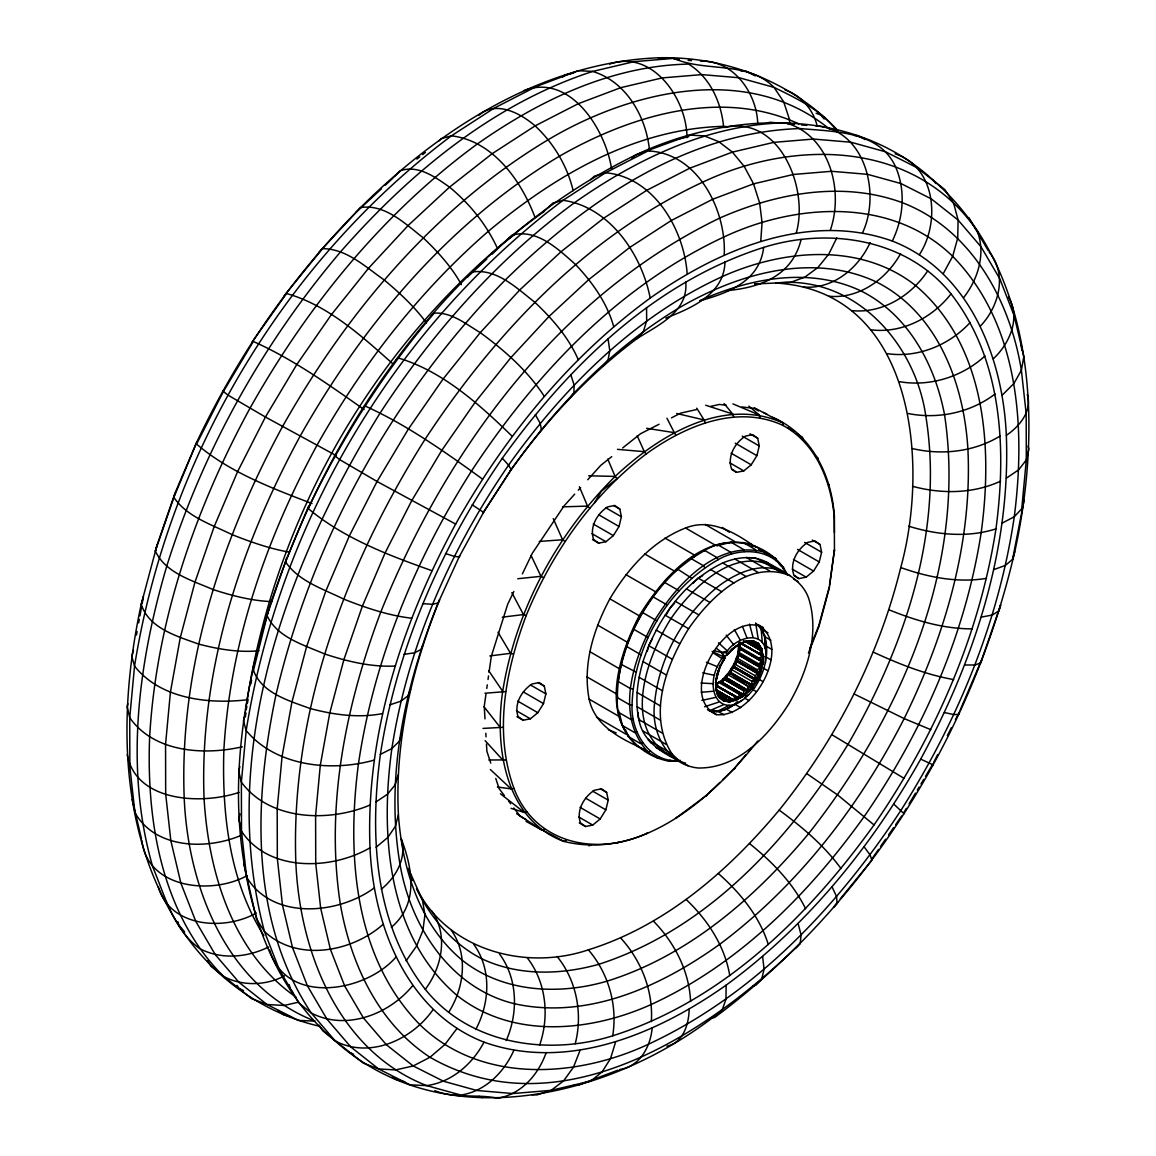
<?xml version="1.0" encoding="UTF-8"?>
<svg xmlns="http://www.w3.org/2000/svg" width="1156" height="1156" viewBox="0 0 1156 1156"><rect width="100%" height="100%" fill="white"/><g stroke="black" fill="none" stroke-linecap="round" stroke-linejoin="round"><path stroke-width="1.5" d="M648.386 740.187L671.896 753.77L679.237 760.908C661.261 752.585 642.519 740.707 638.892 719.596C634.745 700.29 637.52 680.306 643.011 661.55C656.464 620.815 683.167 581.887 722.717 562.986C736.43 557.235 752.614 554.967 766.312 562.004C782.915 571.498 803.463 579.951 809.214 600.166C819.387 635.28 806.787 672.503 789.302 703.094C769.376 734.768 738.568 768.61 698.137 768.003C666.521 764.766 650.611 731.459 654.657 702.631C658.963 658.486 682.112 616.842 715.853 588.317C735.086 572.769 765.301 558.637 788.002 575.168M671.896 753.77C647.172 714.668 666.318 664.454 688.615 628.734C710.059 597.479 748.611 559.099 789.823 575.572M834.386 532.526L834.314 515.244C831.424 474.827 811.237 433.948 772.569 417.258M715.824 681.751L715.839 686.129C715.145 672.951 715.969 697.068 719.22 697.256L723.685 700.912C750.143 704.828 772.8 665.48 758.452 643.646L753.409 640.944L747.152 640.872L739.797 643.704L731.416 649.542M740.187 643.242L738.771 654.31L736.632 657.836L757.122 669.656L760.735 667.836L762.743 664.238L763.336 655.828L758.914 653.241L761.385 650.915L761.862 648.762L758.452 643.646L753.409 640.944L744.84 642.245L748.712 641.002M748.178 690.493L747.845 686.231L729.552 673.11L727.355 674.41C725.477 677.777 722.702 682.141 718.685 682.358L715.723 685.508L738.135 698.397L743.279 696.302L748.004 690.84L725.939 677.445C734.031 667.778 740.461 656.073 739.941 643.141L763.336 655.828L761.342 650.279L755.417 646.854M726.141 985.129C657.576 1033.609 567.885 1072.017 484.032 1042.148C406.724 1012.035 373.316 925.233 370.007 847.825C365.513 734.32 402.115 622.954 455.637 524.087C504.623 436.896 569.099 357.305 650.192 298.075C718.772 249.595 808.449 211.201 892.316 241.055C969.609 271.169 1003.018 357.984 1006.327 435.393C1010.821 548.883 974.219 660.264 920.696 759.116C871.711 846.308 807.249 925.898 726.141 985.129L725.968 999.218L722.095 1010.214C617.665 1095.252 445.913 1140.77 335.226 1040.949C286.269 1000.258 257.918 938.831 246.575 877.057C228.874 789.996 242.24 699.77 266.978 615.44L268.683 609.588C329.633 421.232 454.958 243.656 635.771 154.918C729.335 110.947 852.131 105.846 932.415 179.498C1036.657 269.651 1042.38 426.448 1014.751 551.759C972.225 735.043 866.292 904.743 714.813 1017.367L711.402 1018.292M739.941 643.141L738.771 646.45L739.854 648.516L738.164 651.998L758.654 663.833L761.948 661.709L762.411 655.553L761.385 650.915L746.574 642.115M724.841 698.34L729.292 700.912L736.256 700.42L738.67 698.108L743.279 696.302L743.51 694.828L749.969 690.016L752.426 685.306L751.602 681.115L731.112 669.281L730.086 672.994L724.769 679.034M715.578 689.511L730.216 697.964L729.133 701.143L723.685 700.912L719.22 697.256L716.518 691.346L715.94 681.13M680.407 760.417C649.773 764.174 630.612 732.095 632.072 704.77L629.731 704.784L617.391 697.66C617.347 654.961 636.71 614.096 664.353 582.277C665.986 576.179 713.57 543.017 690.089 559.244L704.726 550.473L717.067 557.597L718.165 559.677C740.042 546.875 774.26 547.973 786.051 573.679M632.072 704.77C633.719 646.406 667.272 588.664 718.165 559.677M757.122 669.656L759.015 673.702L755.749 682.112L748.004 688.196L749.969 690.016L751.978 685.913L729.797 672.908L752.426 685.306L750.663 688.326L754.492 687.892C766.616 670.422 773.48 640.381 756.718 623.965M716.662 693.557L722.514 696.923L721.503 698.788L719.22 697.256C712.082 684.453 717.645 668.905 725.072 657.331L721.908 652.562L716.402 648.314M757.758 740.982C712.66 797.828 642.274 860.758 563.81 841.409C504.666 819.329 494.479 746.212 502.701 691.317C515.721 609.992 556.787 534.231 615.108 476.431C658.371 435.913 722.529 396.176 782.757 422.85L783.219 425.524C816.208 443.615 830.918 481.228 834.3 516.992M645.915 833.996L647.577 833.057C597.219 856.567 535.026 844.285 513.943 788.334C493.482 731.979 505.75 670.061 526.182 615.556C551.874 552.9 591.944 495.433 646.016 454.077C684.525 426.188 736.748 403.82 783.219 425.524M760.735 241.301L762.079 222.573L759.637 202.979L753.553 183.847L744.276 166.507L732.398 152.115L718.757 141.668L704.264 135.873L689.915 135.122L635.771 154.918L632.057 158.17M717.934 670.552L715.81 683.687M612.694 1035.805C722.399 1000.966 808.319 916.549 874.023 824.936C934.958 736.386 979.407 635.468 995.952 528.87C1006.63 449.077 1002.512 359.877 951.041 293.899C906.81 238.656 828.404 227.038 763.639 247.413C653.935 282.252 568.03 366.669 502.311 458.267C441.375 546.831 396.927 647.75 380.382 754.348C369.703 834.141 373.822 923.341 425.292 989.319C469.538 1044.562 547.93 1056.179 612.694 1035.805C617.694 1005.344 608.518 973.179 588.375 949.827C525.633 971.141 447.964 950.348 416.724 888.646M245.274 715.492L245.592 712.009M245.925 708.541C273.813 512.874 382.896 327.047 543.941 211.62M245.404 716.922L245.722 713.425M716.156 679.063L717.154 674.627M699.828 300.647C749.897 278.134 809.648 266.588 861.22 291.052C908.399 314.663 934.987 364.689 944.568 414.831C967.153 565.905 900.538 716.879 808.651 833.592C754.955 897.909 688.456 955.737 607.218 981.112C558.969 995.287 503.135 992.571 462.458 960.405C419.541 924.973 402.187 868.532 398.415 814.763C394.687 741.025 412.201 667.865 439.569 599.82L438.11 602.999C405.12 685.465 384.847 776.225 400.12 864.963C410.814 926.78 450.652 988.452 514.709 1003.798C588.086 1019.939 661.319 986.198 719.783 944.25C798.435 885.366 859.674 805.703 904.165 718.599C945.044 635.179 972.456 542.829 967.904 449.164C964.032 384.124 937.993 312.958 876.465 281.992C812.047 251.921 737.687 273.77 679.396 307.698C612.001 348.259 556.484 405.857 511.125 469.654L483.266 512.628L511.125 469.654L508.582 465.131L502.311 458.267M588.375 949.827C665.336 925.797 728.323 871.017 779.173 810.11C836.308 739.103 878.965 656.189 900.741 567.553C929.568 463.397 914.483 290.893 775.633 283.018C854.111 274.651 915.191 342.624 925.768 415.784C944.351 530.272 904.845 646.031 848.056 744.262C789.606 839.372 707.978 928.933 599.039 964.234C560.747 974.985 518.625 976.112 482.009 958.873C452.675 943.874 430.624 917.994 416.478 888.603M763.148 627.448C725.39 608.851 676.173 695.392 716.474 714.625C752.614 718.483 793.305 647.938 758.741 624.905M685.754 281.717C688.615 311.874 658.183 325.096 637.086 338.564C587.638 375.512 545.488 421.333 509.81 471.547M795.444 948.426L800.198 943.455L801.108 935.002L798.117 923.615M739.016 642.563L737.658 654.599L734.118 663.746L754.738 675.509L760.142 673.254L760.735 667.836L738.684 654.657L761.125 667.402L760.142 673.254L756.096 679.497L755.749 682.112L752.412 685.103L730.173 672.257L733.54 667.128L756.024 679.887L751.602 681.115L755.749 682.112L755.533 680.219L733.54 667.128L725.751 677.777L748.004 690.84L725.751 677.777L734.421 665.856M644.037 749.233C621.133 738.93 594.805 726.156 589.141 699.134C582.48 664.425 593.62 629.312 609.862 598.837C627.708 568.781 652.302 540.965 685.551 528.003C711.258 517.758 735.375 533.032 755.894 547.265M637.751 746.689C599.95 712.963 619.471 654.05 639.239 615.801C662.2 578.39 702.458 531.485 751.718 544.404M689.149 1009.116C688.962 1023.869 683.297 1042.799 666.925 1046.209M829.488 585.211L834.459 549.822L829.285 588.202L818.968 626.393L808.434 653.053M486.011 693.788L484.248 706.287L484.985 718.888M486.763 688.441L487.268 684.872M488.034 679.511L488.526 675.942M489.031 672.373L491.314 656.319L507.686 604.256L513.856 591.467M736.632 657.836L735.288 664.425L734.248 663.674M743.597 640.641L761.385 650.915L763.336 655.828L762.18 660.929L739.898 648.184L762.281 661.261L739.854 648.516L738.829 655.279L736.733 660.293L760.142 673.254L758.784 672.792L760.735 667.836L737.658 654.599M796.267 232.934C809.012 188.587 779.794 114.632 724.407 127.55M736.256 700.42L734.58 696.895L738.135 698.397L734.624 696.649L733.829 700.218L716.099 689.814L733.887 700.059L736.256 700.42L738.135 698.397L715.94 685.508L738.713 697.921L743.279 696.302L743.64 690.667L723.512 678.731L721.315 681.794L743.51 694.828L721.069 682.083L723.699 680.248L720.896 682.358M837.898 130.599C792.033 81.628 725 55.936 658.183 57.8C543.103 62.438 440.161 128.388 360.556 207.574L355.802 212.545C290.228 279.116 237.052 357.291 196.997 441.606L173.862 497.369L155.338 550.993C165.481 573.145 192.329 580.485 213.007 589.531C232.096 595.716 251.806 600.889 271.949 601.611M308.638 506.068L285.503 561.816L266.978 615.44C277.122 637.592 303.97 644.932 324.648 653.978C347.335 661.42 371.047 667.171 395.092 666.058M754.492 687.892C723.396 728.656 698.441 689.366 723.251 656.724L721.908 652.562L713.844 650.712M575.24 1043.738C582.913 1013.855 576.7 980.534 557.076 956.46M244.422 860.469L243.815 863.879L256.502 919.078L264.421 931.461L279.304 969.667L298.812 1002.888L311.267 1013.003L335.226 1040.949C369.819 1059.199 412.186 1039.678 433.067 1009.593M632.91 688.846L630.569 688.644L618.229 681.52C624.168 638.661 646.19 598.591 677.792 569.258L691.62 578.188M136.466 635.034L137.087 631.552M138.677 622.853L139.298 619.356M139.934 615.873L141.509 607.175M142.145 603.678L143.402 596.713L141.249 604.241C118.244 710.521 117.984 830.658 178.747 925.002C210.016 975.086 261.545 1012.902 319.302 1026.181M246.199 709.943L246.835 706.461M247.471 702.978L248.092 699.496M250.939 683.817L251.575 680.335M253.15 671.622L268.683 609.588M993.813 569.619L1005.46 565.385L1012.598 559.287L1024.202 499.594M737.225 658.674L738.771 654.31L761.096 667.041L738.756 654.036L739.724 648.877L761.948 661.709L762.743 664.238L761.125 667.402L738.771 654.31L738.164 651.998M239.986 813.867L238.873 819.113L241.503 831.207L246.575 877.057C272.527 920.508 338.144 914.671 374.428 887.779M724.985 261.574C724.537 291.789 695.999 305.964 671.665 315.776M652.143 1028.118C650.51 1046.686 639.716 1066.742 619.645 1069.502M715.94 685.508L738.453 698.369L716.214 685.349L738.67 698.108L739.175 694.178L718.685 682.358L716.691 685.522L715.521 684.843L722.529 679.569L728.916 672.315L734.118 663.746M830.355 230.087C844.039 190.509 829.618 134.891 785.358 122.811C708.7 124.357 637.231 158.733 575.515 201.997C497.528 258.857 432.879 332.263 380.237 412.837C286.428 564.374 217.053 752.672 264.421 931.461C297.265 962.254 351.597 952.284 383.084 924.395M127.839 703.701L127.102 706.778L129.732 717.703L129.862 766.746L134.934 812.596C155.077 848.764 206.086 850.079 240.419 835.658M239.856 766.616L238.743 771.225L241.373 782.164L241.503 831.207C268.553 872.303 331.194 870.251 370.007 847.825M543.508 703.571L545.878 693.86L544.317 686.173L539.231 682.56L532.006 683.991C521.616 690.768 513.755 704.177 518.09 716.619L523.162 720.231L530.402 718.801L537.843 712.703L543.508 703.571L523.393 691.967M619.024 526.486L621.393 516.775L619.833 509.088L614.761 505.475L607.536 506.906C597.132 513.683 589.285 527.093 593.62 539.534L598.692 543.147L605.917 541.716L613.359 535.618L619.024 526.486L598.924 514.882M605.845 809.836L608.215 800.125L606.654 792.438L601.582 788.826L594.357 790.256C583.968 797.033 576.107 810.443 580.442 822.884L585.514 826.497L592.739 825.066L600.181 818.968L605.845 809.836L585.745 798.232M756.891 455.681L759.261 445.97L757.7 438.269L752.628 434.656L745.403 436.101C735.014 442.864 727.153 456.288 731.488 468.729L736.56 472.342L743.785 470.897L751.227 464.799L756.891 455.681L735.245 443.182M819.243 561.946L821.613 552.236L820.052 544.534L814.98 540.921L807.755 542.366C797.351 549.129 789.505 562.553 793.84 574.994L798.912 578.607L806.137 577.162L813.578 571.064L819.243 561.946L797.597 549.447M539.563 1045.342C549.606 1016.384 546.326 982.369 527.252 957.804M740.404 646.377L739.826 647.952L762.05 660.784L763.336 655.828M647.244 651.42L648.906 645.077L652.316 638.979M196.997 441.606L174.989 493.207L157.057 545.141L141.249 604.241C148.719 628.416 177.302 636.277 198.572 644.065C218.209 649.181 238.642 652.721 258.958 650.77M398.415 814.763L395.323 826.468L387.708 837.536L376.061 847.261M133.431 650.293L131.798 656.406L134.544 666.116L129.732 717.703C154.023 752.527 204.222 755.547 242.355 746.776M245.477 713.223L243.439 720.867L246.185 730.578L241.373 782.164C269.68 820.731 328.882 822.537 369.891 805.082M174.989 493.207L173.862 497.369C187.041 516.949 211.692 524.535 231.98 534.607C250.621 541.947 269.666 548.71 289.448 552.178M286.63 557.654L285.503 561.816C298.681 581.41 323.333 588.982 343.621 599.068C365.542 607.738 388.113 615.469 411.623 618.214M981.762 660.018L981.01 662.793L975.057 664.975L964.711 665.003M255.043 661.174L252.889 668.703C260.36 692.863 288.942 700.724 310.213 708.527C333.679 714.755 358.447 718.281 382.52 713.584M1012.598 559.287L1014.751 551.759M155.338 550.993L157.057 545.141M615.613 1041.903L610.556 1058.506L602.146 1071.829L590.947 1080.976L551.109 1090.354L536.933 1094.934L531.948 1094.732M398.155 774.896L395.049 785.011L387.419 794.273L375.758 802.076M862.52 232.804C881.017 193.558 865.223 129.255 815.659 125.715M763.639 247.413C759.738 281.168 728.396 292.916 699.944 300.806M724.74 658.385L720.491 665.914L716.026 680.407L719.393 667.98L725.072 657.331L722.413 661.824L724.74 658.385L723.251 656.724L712.139 651.478M717.24 674.266L719.046 668.775M738.236 656.796L735.288 664.425L736.329 661.261L758.553 674.092L756.096 679.497L733.728 666.795L756.024 679.887M506.227 1040.573C518.35 1012.887 517.874 978.641 499.392 953.816M982.138 658.631L1000.663 605.007L998.943 610.859L992.325 615.006L981.242 617.145M735.288 664.425L736.545 660.957L759.015 673.702L736.69 660.611L759.03 673.312M892.316 241.055C903.573 217.848 906.001 190.09 895.279 166.218C878.705 130.715 833.664 131.697 800.241 128.547C685.075 132.116 584.777 202.286 505.129 280.128C393.416 394.268 312.525 538.841 276.053 694.481C253.843 799.808 249.19 919.699 311.267 1013.003C345.991 1031.109 389.095 1014.462 412.605 985.721M410.597 689.106L407.981 695.825L400.93 701.186L389.861 704.842M580.066 1050.284L573.448 1067.248L563.564 1080.918L551.109 1090.354L512.917 1093.547L476.893 1090.498L443.499 1081.25L413.198 1065.948L386.393 1044.764L363.461 1018.017L344.705 986.039L330.385 949.293L320.674 908.255L315.733 863.489L315.602 815.601L320.299 765.243L329.749 713.079L343.838 659.816L362.363 606.192L385.093 552.929L411.695 500.736L441.809 450.32L475.058 402.36L510.966 357.522L549.057 316.397L588.809 279.55L629.702 247.471L671.159 220.594L712.631 199.294L753.553 183.847L793.392 174.469L831.583 171.29L867.621 174.339L901.015 183.573L931.303 198.89L958.107 220.059L981.039 246.82L999.796 278.784L1014.115 315.53L1023.826 356.568L1021.384 370.252L1026.181 413.602L1026.297 459.987L1021.745 508.77L1014.26 516.775L1002.252 523.076M809.908 648.054L818.824 625.497L829.242 586.973L829.285 588.202M801.108 239.465C792.409 275.229 761.66 287.266 728.02 290.532M718.512 691.794L715.55 690.074L733.829 700.218L729.537 701.995L725.058 700.565L726.113 698.051L717.341 692.993M475.752 1029.519C489.682 1003.408 491.835 969.378 473.931 944.568M423.11 644.542L420.986 649.513L414.498 652.837L404.051 654.339M960.101 710.29L981.444 660.249M919.352 254.725C940.334 222.573 936.201 167.23 895.178 153.849M445.551 553.536L454.236 556.339L459.062 557.033L459.741 555.603L438.11 602.999L432.373 604.299L422.706 603.649M545.979 1053.13C538.234 1074.675 521.313 1094.298 497.817 1098.2C477.067 1093.966 454.525 1098.749 434.772 1090.643M761.862 648.762L758.827 649.369L759.608 646.71L755.157 644.152L761.862 648.762L761.168 650.192L757.628 648.95C764.448 643.632 748.929 646.117 748.163 641.349M522.368 573.896L532.41 553.132L564.056 505.909L574.72 494.132M836.785 237.876L828.78 254.132L817.942 267.469L804.923 277.093L790.531 282.367L754.593 283.957L760.041 283.74M724.653 655.611L726.43 655.481L734.797 647.042L744.854 641.638M933.615 762.512L937.646 754.608M947.328 735.635L951.359 727.716M955.391 719.812L959.422 711.908L959.003 714.394L953.888 714.61L944.438 712.544M448.644 1012.338C464.076 988.12 468.614 954.683 451.274 930.219M943.267 273.625L952.674 256.314L957.732 238.049L958.107 220.059L953.758 203.601L945.001 189.757L917.142 167.75L885.655 151.826L850.946 142.231L813.492 139.052L773.798 142.361L732.398 152.115L689.857 168.169L646.753 190.321L603.649 218.238L561.166 251.589L519.839 289.881L480.246 332.625L442.921 379.24L408.371 429.078L377.058 481.474L349.415 535.734L325.804 591.092L306.542 646.84L291.904 702.183L282.078 756.4L277.194 808.752L277.324 858.532L282.469 905.061L292.555 947.703L307.438 985.909L326.946 1019.13L350.774 1046.931L378.619 1068.953L410.12 1084.863L426.709 1085.614L460.912 1095.079C485.332 1091.264 504.088 1072.291 513.828 1050.399M459.062 557.033L483.54 512.354L472.226 504.825M666.68 614.111L670.047 608.07L674.569 603.316M748.149 640.742L752.542 643.271L753.481 641.638L758.452 643.646L759.246 646.161M594.502 502.903L601.337 491.271L617.131 478.541L615.108 476.431L607.781 459.12M870.121 242.644C858.417 268.149 832.884 289.679 803.492 286.991M903.602 812.986L906.333 808.405M909.078 803.825L915.465 793.132M917.3 790.068L919.121 787.019M920.942 783.956L923.687 779.375M925.508 776.326L932.82 764.102L933.239 764.94L920.696 759.116M425.292 989.319C441.953 967.269 448.6 934.799 431.766 910.971M750.663 688.326L752.484 685.421M963.728 297.497C978.164 278.943 985.909 253.742 977.254 230.998C915.046 139.919 793.782 138.778 702.357 182.33C585.875 236.619 494.725 333.333 424.989 439.41C345.716 565.284 290.387 712.038 295.849 862.578C299.65 951.417 338 1051.05 426.709 1085.614C451.88 1082.103 472.37 1064.069 484.032 1042.148M900.582 253.699C886.421 279.087 859.067 299.115 828.953 296.239M872.462 858.113L878.517 849.385M880.525 846.481L885.568 839.213M888.588 834.863L893.617 827.595M895.64 824.69L901.68 815.963M406.103 960.809L416.463 946.229L422.879 930.623L424.917 914.945L422.489 900.148L408.27 868.402M538.942 433.023L541.413 429.599L540.184 423.327L535.329 414.599M756.934 643.3L755.475 645.583L758.452 643.646L753.394 641.45L748.943 642.144L749.391 640.988L753.409 640.944L752.888 641.45M719.22 697.256L719.581 694.626L716.648 692.935M980.476 326.021C998.755 306.817 1007.757 274.261 989.233 252.225M456.981 1028.493L444.93 1044.489L429.989 1057.263L413.198 1065.948L395.67 1069.921L378.619 1068.953L363.215 1063.072L322.64 1030.69L319.128 1025.155M570.197 397.65L573.911 392.823L574.099 384.948L570.746 374.515M729.826 651.623L726.43 655.481M927.704 270.88C911.188 295.748 882.201 313.854 851.625 310.588M544.245 396.291C527.772 370.787 504.58 350.427 480.246 332.625C466.143 324.215 451.476 311.947 434.107 313.146C383.763 372.42 341.598 438.341 308.219 508.553C343.664 538.277 388.633 555.357 431.911 570.674M838.028 901.709L833.534 907.316L837.088 903.631L836.597 896.68L832.103 886.927M840.268 898.906L871.87 860.208L870.063 854.891L864.153 846.9M603.085 366.004L608.099 359.921L609.776 350.615L608.027 338.65M718.541 642.808L727.514 651.088L721.908 652.562L726.156 652.735C735.462 636.754 766.038 628.344 766.009 655.004M722.486 779.939L734.147 768.754L745.62 754.94M749.059 750.793L751.342 748.019M721.069 682.083L743.322 695.132L739.175 694.178L743.279 696.302L747.672 691.013L725.491 678.037M391.349 927.271C418.804 904.079 412.663 868.734 401.291 838.981C406.999 858.2 395.901 877.303 381.292 889.224M993.25 358.822C1009.463 343.838 1021.138 317.784 1008.494 297.251M578.275 490.216L580.644 487.601M587.754 479.74L600.773 465.348L611.726 456.649M951.041 293.899C932.314 317.857 901.926 333.651 871.133 329.836M734.465 647.288L727.211 653.964M693.167 583.173L697.747 578.361L702.689 575.659M730.375 651.088L727.644 654.397L726.156 652.735M318.911 252.369L360.556 207.574C385.02 203.716 405.351 223.946 423.183 237.804C437.792 251.705 451.678 266.834 461.374 284.622M430.552 316.816L434.107 313.146M394.297 176.854L400.308 170.712C418.284 164.586 435.537 177.287 449.525 187.127C469.379 203.514 486.011 223.903 496.935 247.283M491.82 254.392L511.949 235.174C536.745 228.267 558.507 249.393 575.543 264.522C592.363 282.281 607.102 302.858 613.706 326.7M1001.92 395.439L1013.913 383.503L1021.384 370.252C1010.084 300.444 971.358 229.307 902.431 202.705C842.724 180.683 776.76 193.023 720 217.935C558.854 295.56 446.361 449.323 380.772 612.015C345.933 704.726 325.067 805.573 340.399 904.556C350.73 963.844 378.258 1023.378 429.989 1057.263C559.446 1131.522 708.064 1034.042 800.198 943.455M718.584 695.695L716.648 691.201M438.76 141.018L441.187 138.633L451.418 135.83L493.887 108.303L536.355 86.498L578.275 70.675L592.623 71.426L634.023 61.673L673.717 58.364C705.521 72.539 747.527 60.343 774.014 87.379C796.715 98.462 821.497 110.152 836.872 130.845M677.3 817.263L675.913 818.072L705.637 796.079L719.899 782.424M284.13 295.791L322.466 248.685C346.381 248.497 365.599 267.05 384.168 279.925C399.543 292.873 414.527 306.629 426.448 322.914M395.771 360.253L398.199 357.984C442.416 370.989 479.668 404.586 512.195 436.303M478.96 115.195C495.866 100.153 520.691 113.302 535.112 125.859C553.695 143.243 567.278 165.886 573.159 190.697M590.6 179.642L594.3 176.218L605.527 172.764L647.996 150.945C697.805 152.838 726.56 210.175 724.205 255.086M355.802 212.545L381.466 188.746M385.324 185.177L393.011 178.038M486.69 259.146L467.443 276.992L472.197 272.021C496.661 268.163 516.992 288.408 534.823 302.265C552.308 318.767 568.55 337.335 578.231 359.588M970.245 322.408C949.423 345.037 917.951 358.143 887.172 353.649M733.294 648.429L730.52 650.886L740.245 643.43L747.152 640.872L744.84 642.245M395.872 957.182C365.267 992.556 285.893 1005.633 269.695 950.03M731.112 669.281L733.309 667.388L755.533 680.219M707.443 709.798C717.515 714.567 729.263 708.758 737.21 702.256M723.425 704.784L709.235 710.868C719.408 713.223 729.783 708.628 737.412 702.039M1006.327 435.393C1019.303 426.593 1032.467 411.088 1027.265 394.427M562.567 77.047L565.053 75.024L573.708 72.987M622.665 447.95L640.453 433.803L659.05 424.252M738.771 646.45L759.261 658.284L762.18 655.972L740.028 642.779L740.274 645.178M416.926 159.095L419.758 156.884M422.59 154.658L425.408 152.448M505.938 241.301L514.42 234.654M542.713 212.458L552.828 203.095L563.059 200.291L605.527 172.764C653.79 176.911 684.251 229.524 687.199 274.102M984.984 355.947C962.24 376.827 930.031 386.942 899.484 381.682M743.279 696.302L720.564 682.372L742.99 695.233L720.809 682.3L723.699 680.248M1006.442 478.122L1018.638 469.842L1026.297 459.987L1028.898 449.222L1028.146 446.1M735.202 646.695L740.245 643.43L739.479 643.878M995.056 393.994C970.534 412.663 938.007 419.57 907.894 413.472M704.726 550.473L703.484 551.195C731.864 532.685 773.032 545.097 787.568 574.937M734.176 704.755L742.138 700.204M725.347 709.553L735.505 703.802M256.386 912.965C224.741 931.086 170.192 927.488 158.43 887.244M251.936 342.234L286.558 293.537C327.972 305.126 361.77 336.15 393.343 364.256M363.576 406.695L364.949 405.944C407.042 424.975 445.219 452.054 482.529 479.104M705.637 796.079L706.778 795.473M616.61 843.36L618.532 842.334M676.925 569.706L677.792 569.258M1000.272 435.942C974.19 451.924 941.793 455.478 912.272 448.542M716.445 690.233L733.309 700.377L729.537 701.995L723.685 700.912L721.546 698.715M671.463 417.88L680.754 413.097L696.548 409.556M729.147 705.362L716.85 711.634L713.772 710.174M380.382 754.348L391.855 748.582L399.282 741.242L402.23 732.788L401.667 729.768M588.953 845.86L591.106 844.805M247.138 875.598C211.895 895.25 147.318 888.848 141.885 840.47M745.692 696.158L748.597 694.785M617.391 697.66L617.391 696.288C614.833 727.818 638.054 755.229 668.414 761.067L670.205 760.243M284.376 975.939C265.678 985.736 242.413 986.299 223.585 976.502C161.623 914.237 146.335 821.613 149.63 737.123C156.233 621.393 194.931 509.536 249.999 408.213C307.337 306.167 382.809 213.007 477.731 143.676C539.751 100.196 611.582 65.646 688.615 64.086C709.972 77.423 721.127 101.945 723.555 126.351L727.052 126.64M566.194 840.398L563.81 841.409L540.184 828.866M734.147 768.754L735.028 768.393M752.123 546.369L754.073 545.589L775.821 558.594L776.081 560.66M659.469 757.194L657.518 757.975L635.771 744.97M665.842 318.102L670.205 316.354M664.353 582.277L679.049 590.759M1000.576 481.142C973.193 493.915 941.345 494.132 912.518 486.3M268.524 947.039C247.182 957.529 221.114 959.957 199.627 948.556C173.371 929.641 164.773 895.481 152.78 867.014C124.313 768.379 138.229 663.067 166.767 566.137C202.748 451.071 262.47 343.78 340.471 251.936C409.065 173.732 492.427 104.083 592.623 71.426C626.581 81.57 646.507 117.348 649.556 150.988M617.969 1070.138L577.725 1085.325L574.142 1085.137M634.052 339.676L637.086 338.564L643.444 331.396L646.666 320.833L646.565 307.554M526.009 821.338L542.02 830.153L544.592 829.242M650.192 751.386L648.111 752.094C614.009 715.275 633.474 658.053 655.019 619.688C677.792 583.115 718.714 538.364 766.414 552.712L766.818 554.851M704.539 706.764L718.729 702.097M524.13 90.471C570.356 72.871 605.874 130.05 611.582 169.051M609.617 64.115C652.634 49 686.996 99.185 686.982 137.737M766.471 123.287L769.824 122.261L780.372 123.143M239.104 792.366C202.213 804.865 135.975 802.437 127.232 754.666M511.096 808.347L524.26 812.451L526.991 811.7M374.082 760.142C331.353 772.092 275.923 766.529 246.185 730.578C279.333 522.671 394.355 326.902 563.059 200.291C609.761 206.91 641.725 254.45 650.192 298.075M642.649 742.976L640.453 743.568L628.113 736.444L625.54 729.884M995.952 528.87C967.586 537.916 936.721 534.925 908.659 526.182M676.694 139.471L688.817 136.625M298.046 1002.281L284.029 1005.474L266.993 1004.492L251.575 998.625L210.999 966.243L207.488 960.708M710.593 406.406L719.364 404.441L726.3 405.221M752.614 985.952L755.692 985.288L761.703 979.146L764.073 969.335L762.628 956.503M701.822 700.392L715.347 697.473M497.456 787.034L511.111 788.883L513.943 788.334M637.014 732.21L634.731 732.629L622.39 725.506L619.211 712.472M749.969 690.016L748.178 690.277L725.939 677.445M489.869 655.929L510.547 653.328L513.394 653.964M502.282 617.174L523.451 614.573L526.182 615.556M986.473 578.361C957.587 583.173 928.008 577.263 900.741 567.553M652.707 596.64L667.402 605.123M484.956 693.224L505.62 691.62M517.744 578.737L540.979 576.309L543.551 577.624M633.459 719.35L631.133 719.581L618.792 712.457L618.763 710.868M488.815 759.998L505.895 759.911M246.734 699.842C207.834 704.25 160.308 698.845 134.544 666.116C167.692 458.21 282.714 262.441 451.418 135.83C493.135 140.714 521.255 180.769 535.026 217.4M701.215 692.3L713.483 691.216M723.555 126.351C634.89 128.518 554.764 175.712 488.439 231.2C418.905 291.543 361.857 365.253 316.903 445.407C265.837 539.346 229.957 643.054 223.845 750.36C221.981 813.795 229.22 880.843 263.843 935.551M539.231 541.442L562.582 539.765L564.966 541.398M483.02 728.41L503.091 727.326M562.538 506.834L587.551 506.111L589.733 508.048M751.299 558.16L755.764 558.059M752.542 643.271L756.443 643.198M668.414 761.067L680.494 761.269M588.707 475.781L615.108 476.431M972.297 628.864C943.484 628.965 915.379 620.497 888.892 609.761M700.449 61.123C733.612 59.707 756.905 93.39 757.772 124.01M740.909 70.906L745.88 71.137L755.33 75.906M854.197 135.44L857.521 135.584L865.396 139.573M753.972 641.869L758.452 643.646M700.941 683.023L713.252 683.687M658.183 57.8L665.22 58.392M674.006 59.144L679.28 59.577M688.066 60.329L691.577 60.632M787.395 123.735L794.432 124.342M801.455 124.935L806.729 125.383M617.463 449.352L644.34 451.678L646.016 454.077M760.142 673.254L736.733 660.293M741.892 406.97L754.015 408.343L758.553 410.9M758.885 663.674L762.743 664.238L758.654 663.833L760.98 666.868L738.756 654.036M646.681 428.298L674.324 432.647L675.74 435.22M725.115 700.449L729.537 701.995L729.292 700.912M635.916 672.041L621.292 664.469L621.234 663.558M953.628 679.569C925.638 674.627 899.007 663.978 873.286 652.129M702.704 672.792L714.683 675.393M682.185 762.31L685.537 763.076M676.607 413.458L704.091 419.946L705.247 422.634M289.867 1016.456L283.234 1014.621L278.076 1010.431M404.831 1081.828L394.861 1079.068L392.289 1076.987M645.178 750.851L648.285 751.732M641.045 654.802L626.364 646.32M312.033 503.583C271.862 488.15 229.596 472.327 196.578 444.092L223.18 391.898L253.309 341.482C292.916 359.126 328.665 384.659 364.053 409.499M705.666 405.221L732.687 413.993L733.583 416.738M785.083 89.995C801.021 95.124 813.304 109.834 817.176 125.946M770.864 556.686L775.821 558.594M816.107 113.245L820.774 115.051L824.199 119.039M478.974 1096.365L482.283 1097.636M930.782 729.667L904.165 718.599L854.197 694.005M608.374 729.725L616.22 732.904M706.403 662.244L717.674 666.839M732.947 403.892L759.189 414.975L759.868 417.706M648.14 637.577L633.445 629.11M642.317 612.391L656.998 620.873M761.342 650.279L755.244 646.768M798.941 123.952C720.867 87.712 630.28 115.687 559.518 156.147C448.615 222.588 363.013 324.59 300.054 436.274C240.072 547.063 199.063 671.853 204.092 799.042C208.6 872.708 232.558 952.949 295.907 997.036M243.584 990.634L238.859 988.25L237.023 985.418M350.485 1052.711L353.635 1054.301M723.512 678.731L747.672 691.013L743.539 694.626L721.315 681.794M719.986 696.432L723.194 698.065L724.639 700.42M763.639 412.446L766.746 414.05M336.439 455.724L265.418 417.027L228.137 395.208L222.761 391.06M455.637 524.087L377.058 481.474L339.777 459.669L334.402 455.522M754.406 407.808L782.757 422.85M753.394 641.45L756.645 643.213M655.727 747.34L688.051 765.706M670.422 755.518C620.599 727.832 647.461 655.625 670.986 618.561C692.401 587.277 737.557 542.424 777.598 569.388M715.651 685.681L738.135 698.397M526.211 819.662L520.171 816.252L513.856 807.972M740.028 642.779L762.411 655.553L739.883 642.317L762.122 655.149L761.385 650.915M729.552 673.11L751.978 685.913L747.845 686.231L727.355 674.41M720.809 682.3L743.322 695.132M746.632 641.985L761.544 650.51L746.588 641.811L752.383 645.106M725.245 678.182L747.672 691.013L743.64 690.667L723.165 678.832M749.969 433.803L757.7 438.269M742.253 436.144L759.261 445.97M731.127 453.195L751.227 464.799M729.87 462.862L743.785 470.897M731.921 469.654L736.56 472.342M812.321 540.069L820.052 544.534M804.605 542.41L821.613 552.236M793.478 559.461L813.578 571.064M792.221 569.128L806.137 577.162M743.192 542.496L755.533 549.62L756.082 551.802M780.401 565.342L783.493 567.134L783.638 569.07M705.073 524.39L734.465 541.355M794.273 575.919L798.912 578.607M793.522 579.011L797.929 581.555M756.833 558.449L780.329 572.018M746.212 557.423L769.723 570.992M685.551 528.003L714.928 544.967M734.739 558.955L758.249 572.523M722.717 562.986L746.212 576.555M613.648 505.519L619.833 509.088M664.989 538.06L694.38 555.025M605.932 507.86L621.393 516.775M710.434 569.446L733.93 583.014M691.144 558.637L703.484 565.761L704.784 567.726M698.224 578.13L721.72 591.713M593.259 524.015L613.359 535.618M644.687 553.941L674.064 570.905M758.466 625.382L762.064 629.384L767.945 632.78M592.002 533.682L605.917 541.716M686.389 588.852L709.9 602.42M762.064 629.384L765.041 636.855L770.922 640.251M592.508 539.577L598.692 543.147M771.905 649.426L766.023 646.045L765.041 636.855M749.319 643.357L752.281 645.062M675.263 601.293L698.773 614.862M625.916 574.633L655.293 591.597M764.954 656.391L770.835 659.787M763.379 668.168L767.786 670.711M665.119 615.165L688.615 628.734M758.509 679.02L762.917 681.563M609.862 598.837L639.239 615.801M656.203 630.092L679.714 643.661M728.916 672.315L730.086 672.994M752.123 689.178L756.53 691.721M744.58 698.051L748.987 700.594M648.776 645.684L672.286 659.252M715.405 690.031L718.382 691.75M721.373 693.47L733.309 700.377L717.992 691.317M597.522 625.035L626.899 641.999M726.156 699.409L729.133 701.143M734.855 704.279L740.721 707.674M725.91 699.423L728.901 701.143M726.358 709.134L732.225 712.53M643.011 661.55L666.521 675.118M718.107 711.504L723.988 714.899M710.608 711.229L716.474 714.625M639.066 677.272L662.561 690.84M589.676 651.579L619.052 668.544M637.028 692.444L660.538 706.013M586.815 676.809L616.206 693.773M636.97 706.677L660.481 720.246M638.892 719.596L662.388 733.164M589.141 699.134L618.518 716.099M642.722 730.867L666.232 744.435M538.118 682.604L544.317 686.173M596.467 717.154L625.844 734.118M530.402 684.93L545.878 693.86M517.729 701.1L537.843 712.703M516.472 710.767L530.402 718.801M516.978 716.662L523.162 720.231M600.47 788.869L606.654 792.438M592.753 791.21L608.215 800.125M580.081 807.365L600.181 818.968M578.824 817.032L592.739 825.066M579.329 822.928L585.514 826.497M721.474 693.513L733.309 700.377M739.826 647.952L762.18 660.929M730.173 672.257L752.426 685.306M753.958 641.826L756.934 643.574M738.67 698.108L716.691 685.522M831.901 734.71L904.108 778.393M739.854 648.516L761.948 661.709M736.545 660.957L758.553 674.092L756.096 679.497L733.829 666.463L756.053 679.295L754.738 675.509M713.252 652.967L722.052 658.559M717.182 693.643L721.517 696.418M725.852 699.207L728.742 701.056L726.113 698.051M787.67 427.662L793.652 431.549M796.643 433.5L802.611 437.387L802.9 439.93M516.616 813.622L542.02 830.153M806.758 773.61L837.782 795.068L874.023 824.936M758.683 549.172L761.457 551.08M722.341 527.439L729.306 532.208M779.144 563.94L783.493 567.134M766.312 562.004L771.717 565.992M779.173 810.11C802.076 826.916 824.199 845.513 841.019 868.604M815.327 455.912L818.13 458.108L818.289 460.464M500.447 793.782L524.26 812.451M829.777 129.385C748.698 62.251 630.945 90.443 548.233 139.688C434.642 207.733 346.988 312.207 282.498 426.593C221.071 540.054 179.064 667.865 184.209 798.131C188.009 886.97 226.359 986.588 315.068 1021.153L298.479 1020.416L266.993 1004.492L239.133 982.484L215.305 954.683L195.812 921.448L180.914 883.256L170.828 840.6L165.684 794.071L165.554 744.305L170.438 691.953L180.264 637.736L194.902 582.378L214.163 526.645L237.775 471.272L265.418 417.027L296.731 364.617L331.281 314.779L368.605 268.178L408.198 225.434L449.525 187.127L492.023 153.791L535.112 125.859L578.217 103.722L620.758 87.668L662.157 77.914L701.851 74.605L739.305 77.77L774.014 87.379L783.652 101.771L789.375 119.126L789.765 124.342M749.579 843.605C771.919 861.625 792.785 882.693 805.588 908.688M893.819 804.114L904.064 813.766M748.842 406.117L759.189 414.975M759.261 658.284L762.05 660.784M490.332 769.535L511.111 788.883M718.425 873.589C740.288 892.793 759.535 916.433 768.321 944.568M716.142 686.953L716.734 691.548M763.48 551.47L765.518 553.449M686.216 899.57C707.66 919.93 724.87 946.114 729.783 975.664M485.144 740.678L502.976 760.2M653.472 921.159C674.497 942.602 689.279 971.141 690.58 1001.486M932.415 179.498L935.84 183.486M292.743 992.195L290.387 989.464L289.246 984.71M184.628 931.852L178.747 925.002L177.995 921.838M724.104 403.56L732.687 413.993M620.685 937.993C641.291 960.448 653.357 991.01 651.348 1021.644M484.003 706.735L500.143 727.326M726.214 635.15L733.757 644.875M504.377 795.545L499.103 788.652L495.78 778.45M508.582 801.065L510.692 803.825M488.598 670.567L502.701 691.317M719.061 695.334L721.156 698.513L719.581 694.626M640.034 720.766L638.473 718.324L638.098 712.833M648.502 739.262L650.814 742.889M696.75 408.198L704.091 419.946M498.005 632.245L510.547 653.328M968.829 217.559L988.322 250.794M720.145 665.307L720.318 664.7M734.363 629.543L740.346 640.323M511.848 592.595L523.451 614.573M666.954 418.226L674.324 432.647M531.009 555.371L540.979 576.309M637.173 435.711L644.34 451.678M716.836 691.707L718.454 695.392M553.262 518.625L562.582 539.765M410.655 875.612L412.822 880.554M731.416 554.259L730.505 552.106L718.165 544.982L716.734 545.777L731.112 542.294L743.452 549.418L744.175 551.6M579.387 486.734L587.551 506.111M742.427 626.335L746.892 637.722M490.78 763.162L486.893 751.27L486.474 744.074M749.507 624.081L752.99 637.231M132.174 799.432L141.48 838.75M755.634 622.983L758.235 638.878M1021.066 343.404L1021.846 350.456M761.067 627.896L762.31 642.563M485.838 733.28L486.04 736.878M764.593 635.208L764.954 648.054M828.823 484.335L828.866 486.459M765.229 656.68L765.402 662.966M618.214 680.364L618.229 681.52M716.503 690.016L716.518 691.346M834.314 515.244L834.459 551.369M358.374 764.304C346.829 853.706 353.461 956.879 419.96 1024.765C480.882 1084.14 576.569 1077.941 648.689 1044.114C754.666 994.709 837.594 906.723 901.03 810.212C957.573 721.156 998.871 621.495 1014.26 516.775C1025.805 427.373 1019.173 324.2 952.674 256.314C891.767 196.939 796.065 203.138 723.945 236.966C617.983 286.37 535.04 374.356 471.605 470.853C415.062 559.909 373.764 659.585 358.374 764.304M391.855 748.582C380.122 833.938 387 935.768 457.184 995.562C512.585 1039.36 590.326 1031.947 651.261 1004.463C738.901 964.162 809.012 893.863 864.442 816.165C922.777 731.387 965.318 634.774 981.155 532.714C992.888 447.358 986.01 345.528 915.827 285.734C860.425 241.922 782.684 249.335 721.749 276.819C634.109 317.134 563.998 387.433 508.582 465.131C450.248 549.909 407.692 646.522 391.855 748.582M723.194 698.065L722.514 696.923L723.685 700.912L723.194 698.065"/></g></svg>
